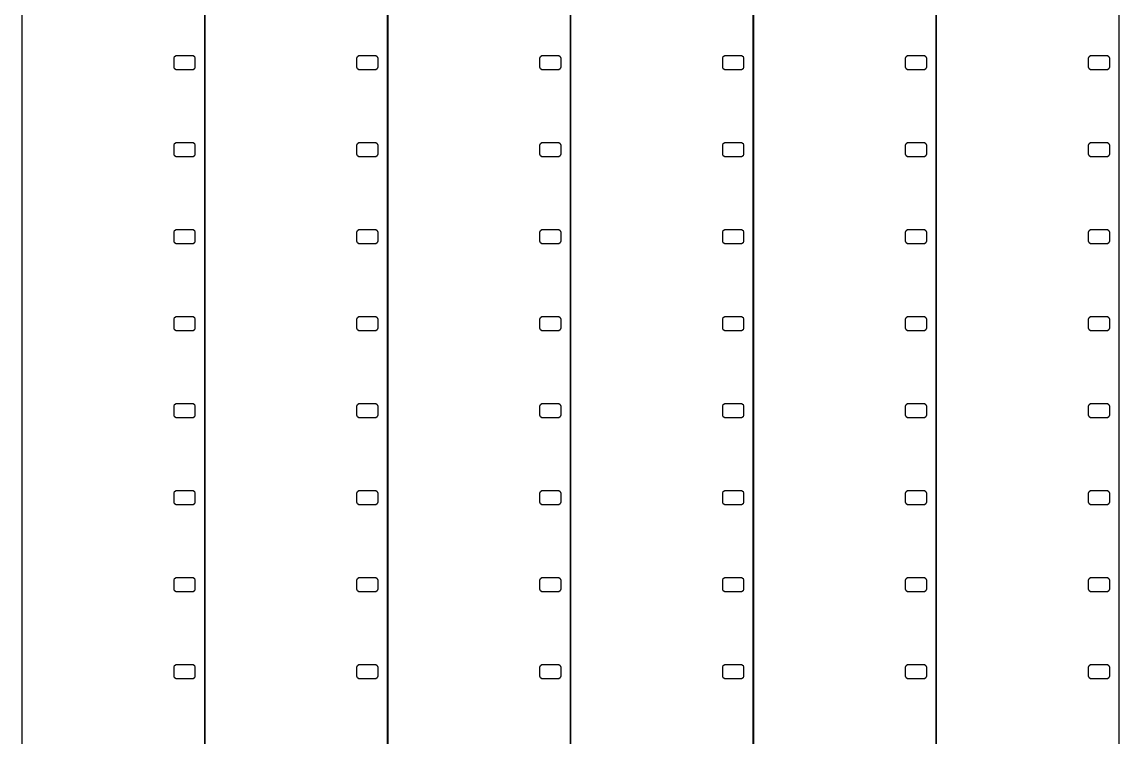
# Model space of a CAD drawing. Header units: metres. Extents: x -8 to 184, y -125 to 125.
# Drawn here: x -8 to 88, y -62.6 to 0 of the extents above; entities that cross this region are included whole.
import ezdxf

# ---------------------------------------------------------------- set-up
doc = ezdxf.new("R2010")
doc.units = ezdxf.units.M

msp = doc.modelspace()

# ---------------------------------------------------------------- linework, layer by layer
for p, q in [((-8, 125.482), (-8, -125.482)), ((8, -125.482), (8, 125.482)), ((8.00999, 125.482), (8.00999, -125.482)), ((24.01, -125.482), (24.01, 125.482)), ((24.02, 125.482), (24.02, -125.482)), ((40.02, -125.482), (40.02, 125.482)), ((40.03, 125.482), (40.03, -125.482)), ((56.03, -125.482), (56.03, 125.482)), ((56.04, 125.482), (56.04, -125.482)), ((72.04, -125.482), (72.04, 125.482)), ((72.05, 125.482), (72.05, -125.482)), ((88.05, -125.482), (88.05, 125.482)), ((5.321, -3.17749), (5.36874, -3.03055)), ((5.321, -3.94749), (5.321, -3.17749)), ((5.36874, -3.03055), (5.49374, -2.93973)), ((5.49374, -2.93973), (5.571, -2.93973)), ((5.571, -2.93973), (5.571, -2.92749)), ((5.571, -2.92749), (6.89999, -2.92749)), ((6.89999, -2.92749), (6.89999, -2.93973)), ((6.89999, -2.93973), (6.97725, -2.93973)), ((6.97725, -2.93973), (7.10225, -3.03055)), ((7.10225, -3.03055), (7.14999, -3.17749)), ((7.14999, -3.17749), (7.14999, -3.94749)), ((21.331, -3.17749), (21.3787, -3.03055)), ((21.331, -3.94749), (21.331, -3.17749)), ((21.3787, -3.03055), (21.5037, -2.93973)), ((21.5037, -2.93973), (21.581, -2.93973)), ((21.581, -2.93973), (21.581, -2.92749)), ((21.581, -2.92749), (22.91, -2.92749)), ((22.91, -2.92749), (22.91, -2.93973)), ((22.91, -2.93973), (22.9872, -2.93973)), ((22.9872, -2.93973), (23.1122, -3.03055)), ((23.1122, -3.03055), (23.16, -3.17749)), ((23.16, -3.17749), (23.16, -3.94749)), ((37.341, -3.17749), (37.3887, -3.03055)), ((37.341, -3.94749), (37.341, -3.17749)), ((37.3887, -3.03055), (37.5137, -2.93973)), ((37.5137, -2.93973), (37.591, -2.93973)), ((37.591, -2.93973), (37.591, -2.92749)), ((37.591, -2.92749), (38.92, -2.92749)), ((38.92, -2.92749), (38.92, -2.93973)), ((38.92, -2.93973), (38.9973, -2.93973)), ((38.9973, -2.93973), (39.1223, -3.03055)), ((39.1223, -3.03055), (39.17, -3.17749)), ((39.17, -3.17749), (39.17, -3.94749)), ((53.351, -3.17749), (53.3987, -3.03055)), ((53.351, -3.94749), (53.351, -3.17749)), ((53.3987, -3.03055), (53.5237, -2.93973)), ((53.5237, -2.93973), (53.601, -2.93973)), ((53.601, -2.93973), (53.601, -2.92749)), ((53.601, -2.92749), (54.93, -2.92749)), ((54.93, -2.92749), (54.93, -2.93973)), ((54.93, -2.93973), (55.0072, -2.93973)), ((55.0072, -2.93973), (55.1322, -3.03055)), ((55.1322, -3.03055), (55.18, -3.17749)), ((55.18, -3.17749), (55.18, -3.94749)), ((69.361, -3.17749), (69.4087, -3.03055)), ((69.361, -3.94749), (69.361, -3.17749)), ((69.4087, -3.03055), (69.5337, -2.93973)), ((69.5337, -2.93973), (69.611, -2.93973)), ((69.611, -2.93973), (69.611, -2.92749)), ((69.611, -2.92749), (70.94, -2.92749)), ((70.94, -2.92749), (70.94, -2.93973)), ((70.94, -2.93973), (71.0172, -2.93973)), ((71.0172, -2.93973), (71.1422, -3.03055)), ((71.1422, -3.03055), (71.19, -3.17749)), ((71.19, -3.17749), (71.19, -3.94749)), ((85.371, -3.17749), (85.4187, -3.03055)), ((85.371, -3.94749), (85.371, -3.17749)), ((85.4187, -3.03055), (85.5437, -2.93973)), ((85.5437, -2.93973), (85.621, -2.93973)), ((85.621, -2.93973), (85.621, -2.92749)), ((85.621, -2.92749), (86.95, -2.92749)), ((86.95, -2.92749), (86.95, -2.93973)), ((86.95, -2.93973), (87.0273, -2.93973)), ((87.0273, -2.93973), (87.1523, -3.03055)), ((87.1523, -3.03055), (87.2, -3.17749)), ((87.2, -3.17749), (87.2, -3.94749)), ((5.36874, -4.09444), (5.321, -3.94749)), ((5.49374, -4.18526), (5.36874, -4.09444)), ((5.571, -4.18526), (5.49374, -4.18526)), ((5.571, -4.19749), (5.571, -4.18526)), ((6.89999, -4.19749), (5.571, -4.19749)), ((6.97725, -4.18526), (6.89999, -4.18526)), ((6.89999, -4.18526), (6.89999, -4.19749)), ((7.10225, -4.09444), (6.97725, -4.18526)), ((7.14999, -3.94749), (7.10225, -4.09444)), ((21.3787, -4.09444), (21.331, -3.94749)), ((21.5037, -4.18526), (21.3787, -4.09444)), ((21.581, -4.18526), (21.5037, -4.18526)), ((21.581, -4.19749), (21.581, -4.18526)), ((22.91, -4.19749), (21.581, -4.19749)), ((22.9872, -4.18526), (22.91, -4.18526)), ((22.91, -4.18526), (22.91, -4.19749)), ((23.1122, -4.09444), (22.9872, -4.18526)), ((23.16, -3.94749), (23.1122, -4.09444)), ((37.3887, -4.09444), (37.341, -3.94749)), ((37.5137, -4.18526), (37.3887, -4.09444)), ((37.591, -4.18526), (37.5137, -4.18526)), ((37.591, -4.19749), (37.591, -4.18526)), ((38.92, -4.19749), (37.591, -4.19749)), ((38.9973, -4.18526), (38.92, -4.18526)), ((38.92, -4.18526), (38.92, -4.19749)), ((39.1223, -4.09444), (38.9973, -4.18526)), ((39.17, -3.94749), (39.1223, -4.09444)), ((53.3987, -4.09444), (53.351, -3.94749)), ((53.5237, -4.18526), (53.3987, -4.09444)), ((53.601, -4.18526), (53.5237, -4.18526)), ((53.601, -4.19749), (53.601, -4.18526)), ((54.93, -4.19749), (53.601, -4.19749)), ((55.0072, -4.18526), (54.93, -4.18526)), ((54.93, -4.18526), (54.93, -4.19749)), ((55.1322, -4.09444), (55.0072, -4.18526)), ((55.18, -3.94749), (55.1322, -4.09444)), ((69.4087, -4.09444), (69.361, -3.94749)), ((69.5337, -4.18526), (69.4087, -4.09444)), ((69.611, -4.18526), (69.5337, -4.18526)), ((69.611, -4.19749), (69.611, -4.18526)), ((70.94, -4.19749), (69.611, -4.19749)), ((71.0172, -4.18526), (70.94, -4.18526)), ((70.94, -4.18526), (70.94, -4.19749)), ((71.1422, -4.09444), (71.0172, -4.18526)), ((71.19, -3.94749), (71.1422, -4.09444)), ((85.4187, -4.09444), (85.371, -3.94749)), ((85.5437, -4.18526), (85.4187, -4.09444)), ((85.621, -4.18526), (85.5437, -4.18526)), ((85.621, -4.19749), (85.621, -4.18526)), ((86.95, -4.19749), (85.621, -4.19749)), ((87.0273, -4.18526), (86.95, -4.18526)), ((86.95, -4.18526), (86.95, -4.19749)), ((87.1523, -4.09444), (87.0273, -4.18526)), ((87.2, -3.94749), (87.1523, -4.09444)), ((5.36874, -10.6505), (5.49374, -10.5597)), ((5.49374, -10.5597), (5.571, -10.5597)), ((5.571, -10.5597), (5.571, -10.5475)), ((5.571, -10.5475), (6.89999, -10.5475)), ((6.89999, -10.5475), (6.89999, -10.5597)), ((6.89999, -10.5597), (6.97725, -10.5597)), ((6.97725, -10.5597), (7.10225, -10.6505)), ((21.3787, -10.6505), (21.5037, -10.5597)), ((21.5037, -10.5597), (21.581, -10.5597)), ((21.581, -10.5597), (21.581, -10.5475)), ((21.581, -10.5475), (22.91, -10.5475)), ((22.91, -10.5475), (22.91, -10.5597)), ((22.91, -10.5597), (22.9872, -10.5597)), ((22.9872, -10.5597), (23.1122, -10.6505)), ((37.3887, -10.6505), (37.5137, -10.5597)), ((37.5137, -10.5597), (37.591, -10.5597)), ((37.591, -10.5597), (37.591, -10.5475)), ((37.591, -10.5475), (38.92, -10.5475)), ((38.92, -10.5475), (38.92, -10.5597)), ((38.92, -10.5597), (38.9973, -10.5597)), ((38.9973, -10.5597), (39.1223, -10.6505)), ((53.3987, -10.6505), (53.5237, -10.5597)), ((53.5237, -10.5597), (53.601, -10.5597)), ((53.601, -10.5597), (53.601, -10.5475)), ((53.601, -10.5475), (54.93, -10.5475)), ((54.93, -10.5475), (54.93, -10.5597)), ((54.93, -10.5597), (55.0072, -10.5597)), ((55.0072, -10.5597), (55.1322, -10.6505)), ((69.4087, -10.6505), (69.5337, -10.5597)), ((69.5337, -10.5597), (69.611, -10.5597)), ((69.611, -10.5597), (69.611, -10.5475)), ((69.611, -10.5475), (70.94, -10.5475)), ((70.94, -10.5475), (70.94, -10.5597)), ((70.94, -10.5597), (71.0172, -10.5597)), ((71.0172, -10.5597), (71.1422, -10.6505)), ((85.4187, -10.6505), (85.5437, -10.5597)), ((85.5437, -10.5597), (85.621, -10.5597)), ((85.621, -10.5597), (85.621, -10.5475)), ((85.621, -10.5475), (86.95, -10.5475)), ((86.95, -10.5475), (86.95, -10.5597)), ((86.95, -10.5597), (87.0273, -10.5597)), ((87.0273, -10.5597), (87.1523, -10.6505)), ((5.321, -10.7975), (5.36874, -10.6505)), ((5.321, -11.5675), (5.321, -10.7975)), ((7.10225, -10.6505), (7.14999, -10.7975)), ((7.14999, -10.7975), (7.14999, -11.5675)), ((21.331, -10.7975), (21.3787, -10.6505)), ((21.331, -11.5675), (21.331, -10.7975)), ((23.1122, -10.6505), (23.16, -10.7975)), ((23.16, -10.7975), (23.16, -11.5675)), ((37.341, -10.7975), (37.3887, -10.6505)), ((37.341, -11.5675), (37.341, -10.7975)), ((39.1223, -10.6505), (39.17, -10.7975)), ((39.17, -10.7975), (39.17, -11.5675)), ((53.351, -10.7975), (53.3987, -10.6505)), ((53.351, -11.5675), (53.351, -10.7975)), ((55.1322, -10.6505), (55.18, -10.7975)), ((55.18, -10.7975), (55.18, -11.5675)), ((69.361, -10.7975), (69.4087, -10.6505)), ((69.361, -11.5675), (69.361, -10.7975)), ((71.1422, -10.6505), (71.19, -10.7975)), ((71.19, -10.7975), (71.19, -11.5675)), ((85.371, -10.7975), (85.4187, -10.6505)), ((85.371, -11.5675), (85.371, -10.7975)), ((87.1523, -10.6505), (87.2, -10.7975)), ((87.2, -10.7975), (87.2, -11.5675)), ((5.36874, -11.7144), (5.321, -11.5675)), ((5.49374, -11.8053), (5.36874, -11.7144)), ((5.571, -11.8053), (5.49374, -11.8053)), ((5.571, -11.8175), (5.571, -11.8053)), ((6.89999, -11.8175), (5.571, -11.8175)), ((6.97725, -11.8053), (6.89999, -11.8053)), ((6.89999, -11.8053), (6.89999, -11.8175)), ((7.10225, -11.7144), (6.97725, -11.8053)), ((7.14999, -11.5675), (7.10225, -11.7144)), ((21.3787, -11.7144), (21.331, -11.5675)), ((21.5037, -11.8053), (21.3787, -11.7144)), ((21.581, -11.8053), (21.5037, -11.8053)), ((21.581, -11.8175), (21.581, -11.8053)), ((22.91, -11.8175), (21.581, -11.8175)), ((22.9872, -11.8053), (22.91, -11.8053)), ((22.91, -11.8053), (22.91, -11.8175)), ((23.1122, -11.7144), (22.9872, -11.8053)), ((23.16, -11.5675), (23.1122, -11.7144)), ((37.3887, -11.7144), (37.341, -11.5675)), ((37.5137, -11.8053), (37.3887, -11.7144)), ((37.591, -11.8053), (37.5137, -11.8053)), ((37.591, -11.8175), (37.591, -11.8053)), ((38.92, -11.8175), (37.591, -11.8175)), ((38.9973, -11.8053), (38.92, -11.8053)), ((38.92, -11.8053), (38.92, -11.8175)), ((39.1223, -11.7144), (38.9973, -11.8053)), ((39.17, -11.5675), (39.1223, -11.7144)), ((53.3987, -11.7144), (53.351, -11.5675)), ((53.5237, -11.8053), (53.3987, -11.7144)), ((53.601, -11.8053), (53.5237, -11.8053)), ((53.601, -11.8175), (53.601, -11.8053)), ((54.93, -11.8175), (53.601, -11.8175)), ((55.0072, -11.8053), (54.93, -11.8053)), ((54.93, -11.8053), (54.93, -11.8175)), ((55.1322, -11.7144), (55.0072, -11.8053)), ((55.18, -11.5675), (55.1322, -11.7144)), ((69.4087, -11.7144), (69.361, -11.5675)), ((69.5337, -11.8053), (69.4087, -11.7144)), ((69.611, -11.8053), (69.5337, -11.8053)), ((69.611, -11.8175), (69.611, -11.8053)), ((70.94, -11.8175), (69.611, -11.8175)), ((71.0172, -11.8053), (70.94, -11.8053)), ((70.94, -11.8053), (70.94, -11.8175)), ((71.1422, -11.7144), (71.0172, -11.8053)), ((71.19, -11.5675), (71.1422, -11.7144)), ((85.4187, -11.7144), (85.371, -11.5675)), ((85.5437, -11.8053), (85.4187, -11.7144)), ((85.621, -11.8053), (85.5437, -11.8053)), ((85.621, -11.8175), (85.621, -11.8053)), ((86.95, -11.8175), (85.621, -11.8175)), ((87.0273, -11.8053), (86.95, -11.8053)), ((86.95, -11.8053), (86.95, -11.8175)), ((87.1523, -11.7144), (87.0273, -11.8053)), ((87.2, -11.5675), (87.1523, -11.7144)), ((5.36874, -18.2706), (5.49374, -18.1797)), ((5.49374, -18.1797), (5.571, -18.1797)), ((5.571, -18.1797), (5.571, -18.1675)), ((5.571, -18.1675), (6.89999, -18.1675)), ((6.89999, -18.1675), (6.89999, -18.1797)), ((6.89999, -18.1797), (6.97725, -18.1797)), ((6.97725, -18.1797), (7.10225, -18.2706)), ((21.3787, -18.2706), (21.5037, -18.1797)), ((21.5037, -18.1797), (21.581, -18.1797)), ((21.581, -18.1797), (21.581, -18.1675)), ((21.581, -18.1675), (22.91, -18.1675)), ((22.91, -18.1675), (22.91, -18.1797)), ((22.91, -18.1797), (22.9872, -18.1797)), ((22.9872, -18.1797), (23.1122, -18.2706)), ((37.3887, -18.2706), (37.5137, -18.1797)), ((37.5137, -18.1797), (37.591, -18.1797)), ((37.591, -18.1797), (37.591, -18.1675)), ((37.591, -18.1675), (38.92, -18.1675)), ((38.92, -18.1675), (38.92, -18.1797)), ((38.92, -18.1797), (38.9973, -18.1797)), ((38.9973, -18.1797), (39.1223, -18.2706)), ((53.3987, -18.2706), (53.5237, -18.1797)), ((53.5237, -18.1797), (53.601, -18.1797)), ((53.601, -18.1797), (53.601, -18.1675)), ((53.601, -18.1675), (54.93, -18.1675)), ((54.93, -18.1675), (54.93, -18.1797)), ((54.93, -18.1797), (55.0072, -18.1797)), ((55.0072, -18.1797), (55.1322, -18.2706)), ((69.4087, -18.2706), (69.5337, -18.1797)), ((69.5337, -18.1797), (69.611, -18.1797)), ((69.611, -18.1797), (69.611, -18.1675)), ((69.611, -18.1675), (70.94, -18.1675)), ((70.94, -18.1675), (70.94, -18.1797)), ((70.94, -18.1797), (71.0172, -18.1797)), ((71.0172, -18.1797), (71.1422, -18.2706)), ((85.4187, -18.2706), (85.5437, -18.1797)), ((85.5437, -18.1797), (85.621, -18.1797)), ((85.621, -18.1797), (85.621, -18.1675)), ((85.621, -18.1675), (86.95, -18.1675)), ((86.95, -18.1675), (86.95, -18.1797)), ((86.95, -18.1797), (87.0273, -18.1797)), ((87.0273, -18.1797), (87.1523, -18.2706)), ((5.321, -18.4175), (5.36874, -18.2706)), ((5.321, -19.1875), (5.321, -18.4175)), ((5.36874, -19.3344), (5.321, -19.1875)), ((7.10225, -18.2706), (7.14999, -18.4175)), ((7.14999, -19.1875), (7.10225, -19.3344)), ((7.14999, -18.4175), (7.14999, -19.1875)), ((21.331, -18.4175), (21.3787, -18.2706)), ((21.331, -19.1875), (21.331, -18.4175)), ((21.3787, -19.3344), (21.331, -19.1875)), ((23.1122, -18.2706), (23.16, -18.4175)), ((23.16, -19.1875), (23.1122, -19.3344)), ((23.16, -18.4175), (23.16, -19.1875)), ((37.341, -18.4175), (37.3887, -18.2706)), ((37.341, -19.1875), (37.341, -18.4175)), ((37.3887, -19.3344), (37.341, -19.1875)), ((39.1223, -18.2706), (39.17, -18.4175)), ((39.17, -19.1875), (39.1223, -19.3344)), ((39.17, -18.4175), (39.17, -19.1875)), ((53.351, -18.4175), (53.3987, -18.2706)), ((53.351, -19.1875), (53.351, -18.4175)), ((53.3987, -19.3344), (53.351, -19.1875)), ((55.1322, -18.2706), (55.18, -18.4175)), ((55.18, -19.1875), (55.1322, -19.3344)), ((55.18, -18.4175), (55.18, -19.1875)), ((69.361, -18.4175), (69.4087, -18.2706)), ((69.361, -19.1875), (69.361, -18.4175)), ((69.4087, -19.3344), (69.361, -19.1875)), ((71.1422, -18.2706), (71.19, -18.4175)), ((71.19, -19.1875), (71.1422, -19.3344)), ((71.19, -18.4175), (71.19, -19.1875)), ((85.371, -18.4175), (85.4187, -18.2706)), ((85.371, -19.1875), (85.371, -18.4175)), ((85.4187, -19.3344), (85.371, -19.1875)), ((87.1523, -18.2706), (87.2, -18.4175)), ((87.2, -19.1875), (87.1523, -19.3344)), ((87.2, -18.4175), (87.2, -19.1875)), ((5.49374, -19.4253), (5.36874, -19.3344)), ((5.571, -19.4253), (5.49374, -19.4253)), ((5.571, -19.4375), (5.571, -19.4253)), ((6.89999, -19.4375), (5.571, -19.4375)), ((6.97725, -19.4253), (6.89999, -19.4253)), ((6.89999, -19.4253), (6.89999, -19.4375)), ((7.10225, -19.3344), (6.97725, -19.4253)), ((21.5037, -19.4253), (21.3787, -19.3344)), ((21.581, -19.4253), (21.5037, -19.4253)), ((21.581, -19.4375), (21.581, -19.4253)), ((22.91, -19.4375), (21.581, -19.4375)), ((22.9872, -19.4253), (22.91, -19.4253)), ((22.91, -19.4253), (22.91, -19.4375)), ((23.1122, -19.3344), (22.9872, -19.4253)), ((37.5137, -19.4253), (37.3887, -19.3344)), ((37.591, -19.4253), (37.5137, -19.4253)), ((37.591, -19.4375), (37.591, -19.4253)), ((38.92, -19.4375), (37.591, -19.4375)), ((38.9973, -19.4253), (38.92, -19.4253)), ((38.92, -19.4253), (38.92, -19.4375)), ((39.1223, -19.3344), (38.9973, -19.4253)), ((53.5237, -19.4253), (53.3987, -19.3344)), ((53.601, -19.4253), (53.5237, -19.4253)), ((53.601, -19.4375), (53.601, -19.4253)), ((54.93, -19.4375), (53.601, -19.4375)), ((55.0072, -19.4253), (54.93, -19.4253)), ((54.93, -19.4253), (54.93, -19.4375)), ((55.1322, -19.3344), (55.0072, -19.4253)), ((69.5337, -19.4253), (69.4087, -19.3344)), ((69.611, -19.4253), (69.5337, -19.4253)), ((69.611, -19.4375), (69.611, -19.4253)), ((70.94, -19.4375), (69.611, -19.4375)), ((71.0172, -19.4253), (70.94, -19.4253)), ((70.94, -19.4253), (70.94, -19.4375)), ((71.1422, -19.3344), (71.0172, -19.4253)), ((85.5437, -19.4253), (85.4187, -19.3344)), ((85.621, -19.4253), (85.5437, -19.4253)), ((85.621, -19.4375), (85.621, -19.4253)), ((86.95, -19.4375), (85.621, -19.4375)), ((87.0273, -19.4253), (86.95, -19.4253)), ((86.95, -19.4253), (86.95, -19.4375)), ((87.1523, -19.3344), (87.0273, -19.4253)), ((5.321, -26.0375), (5.36874, -25.8905)), ((5.36874, -25.8905), (5.49374, -25.7997)), ((5.49374, -25.7997), (5.571, -25.7997)), ((5.571, -25.7997), (5.571, -25.7875)), ((5.571, -25.7875), (6.89999, -25.7875)), ((6.89999, -25.7875), (6.89999, -25.7997)), ((6.89999, -25.7997), (6.97725, -25.7997)), ((6.97725, -25.7997), (7.10225, -25.8905)), ((7.10225, -25.8905), (7.14999, -26.0375)), ((21.331, -26.0375), (21.3787, -25.8905)), ((21.3787, -25.8905), (21.5037, -25.7997)), ((21.5037, -25.7997), (21.581, -25.7997)), ((21.581, -25.7997), (21.581, -25.7875)), ((21.581, -25.7875), (22.91, -25.7875)), ((22.91, -25.7875), (22.91, -25.7997)), ((22.91, -25.7997), (22.9872, -25.7997)), ((22.9872, -25.7997), (23.1122, -25.8905)), ((23.1122, -25.8905), (23.16, -26.0375)), ((37.341, -26.0375), (37.3887, -25.8905)), ((37.3887, -25.8905), (37.5137, -25.7997)), ((37.5137, -25.7997), (37.591, -25.7997)), ((37.591, -25.7997), (37.591, -25.7875)), ((37.591, -25.7875), (38.92, -25.7875)), ((38.92, -25.7875), (38.92, -25.7997)), ((38.92, -25.7997), (38.9973, -25.7997)), ((38.9973, -25.7997), (39.1223, -25.8905)), ((39.1223, -25.8905), (39.17, -26.0375)), ((53.351, -26.0375), (53.3987, -25.8905)), ((53.3987, -25.8905), (53.5237, -25.7997)), ((53.5237, -25.7997), (53.601, -25.7997)), ((53.601, -25.7997), (53.601, -25.7875)), ((53.601, -25.7875), (54.93, -25.7875)), ((54.93, -25.7875), (54.93, -25.7997)), ((54.93, -25.7997), (55.0072, -25.7997)), ((55.0072, -25.7997), (55.1322, -25.8905)), ((55.1322, -25.8905), (55.18, -26.0375)), ((69.361, -26.0375), (69.4087, -25.8905)), ((69.4087, -25.8905), (69.5337, -25.7997)), ((69.5337, -25.7997), (69.611, -25.7997)), ((69.611, -25.7997), (69.611, -25.7875)), ((69.611, -25.7875), (70.94, -25.7875)), ((70.94, -25.7875), (70.94, -25.7997)), ((70.94, -25.7997), (71.0172, -25.7997)), ((71.0172, -25.7997), (71.1422, -25.8905)), ((71.1422, -25.8905), (71.19, -26.0375)), ((85.371, -26.0375), (85.4187, -25.8905)), ((85.4187, -25.8905), (85.5437, -25.7997)), ((85.5437, -25.7997), (85.621, -25.7997)), ((85.621, -25.7997), (85.621, -25.7875)), ((85.621, -25.7875), (86.95, -25.7875)), ((86.95, -25.7875), (86.95, -25.7997)), ((86.95, -25.7997), (87.0273, -25.7997)), ((87.0273, -25.7997), (87.1523, -25.8905)), ((87.1523, -25.8905), (87.2, -26.0375)), ((5.321, -26.8075), (5.321, -26.0375)), ((5.36874, -26.9544), (5.321, -26.8075)), ((7.14999, -26.8075), (7.10225, -26.9544)), ((7.14999, -26.0375), (7.14999, -26.8075)), ((21.331, -26.8075), (21.331, -26.0375)), ((21.3787, -26.9544), (21.331, -26.8075)), ((23.16, -26.8075), (23.1122, -26.9544)), ((23.16, -26.0375), (23.16, -26.8075)), ((37.341, -26.8075), (37.341, -26.0375)), ((37.3887, -26.9544), (37.341, -26.8075)), ((39.17, -26.8075), (39.1223, -26.9544)), ((39.17, -26.0375), (39.17, -26.8075)), ((53.351, -26.8075), (53.351, -26.0375)), ((53.3987, -26.9544), (53.351, -26.8075)), ((55.18, -26.8075), (55.1322, -26.9544)), ((55.18, -26.0375), (55.18, -26.8075)), ((69.361, -26.8075), (69.361, -26.0375)), ((69.4087, -26.9544), (69.361, -26.8075)), ((71.19, -26.8075), (71.1422, -26.9544)), ((71.19, -26.0375), (71.19, -26.8075)), ((85.371, -26.8075), (85.371, -26.0375)), ((85.4187, -26.9544), (85.371, -26.8075)), ((87.2, -26.8075), (87.1523, -26.9544)), ((87.2, -26.0375), (87.2, -26.8075)), ((5.49374, -27.0453), (5.36874, -26.9544)), ((5.571, -27.0453), (5.49374, -27.0453)), ((5.571, -27.0575), (5.571, -27.0453)), ((6.89999, -27.0575), (5.571, -27.0575)), ((6.97725, -27.0453), (6.89999, -27.0453)), ((6.89999, -27.0453), (6.89999, -27.0575)), ((7.10225, -26.9544), (6.97725, -27.0453)), ((21.5037, -27.0453), (21.3787, -26.9544)), ((21.581, -27.0453), (21.5037, -27.0453)), ((21.581, -27.0575), (21.581, -27.0453)), ((22.91, -27.0575), (21.581, -27.0575)), ((22.9872, -27.0453), (22.91, -27.0453)), ((22.91, -27.0453), (22.91, -27.0575)), ((23.1122, -26.9544), (22.9872, -27.0453)), ((37.5137, -27.0453), (37.3887, -26.9544)), ((37.591, -27.0453), (37.5137, -27.0453)), ((37.591, -27.0575), (37.591, -27.0453)), ((38.92, -27.0575), (37.591, -27.0575)), ((38.9973, -27.0453), (38.92, -27.0453)), ((38.92, -27.0453), (38.92, -27.0575)), ((39.1223, -26.9544), (38.9973, -27.0453)), ((53.5237, -27.0453), (53.3987, -26.9544)), ((53.601, -27.0453), (53.5237, -27.0453)), ((53.601, -27.0575), (53.601, -27.0453)), ((54.93, -27.0575), (53.601, -27.0575)), ((55.0072, -27.0453), (54.93, -27.0453)), ((54.93, -27.0453), (54.93, -27.0575)), ((55.1322, -26.9544), (55.0072, -27.0453)), ((69.5337, -27.0453), (69.4087, -26.9544)), ((69.611, -27.0453), (69.5337, -27.0453)), ((69.611, -27.0575), (69.611, -27.0453)), ((70.94, -27.0575), (69.611, -27.0575)), ((71.0172, -27.0453), (70.94, -27.0453)), ((70.94, -27.0453), (70.94, -27.0575)), ((71.1422, -26.9544), (71.0172, -27.0453)), ((85.5437, -27.0453), (85.4187, -26.9544)), ((85.621, -27.0453), (85.5437, -27.0453)), ((85.621, -27.0575), (85.621, -27.0453)), ((86.95, -27.0575), (85.621, -27.0575)), ((87.0273, -27.0453), (86.95, -27.0453)), ((86.95, -27.0453), (86.95, -27.0575)), ((87.1523, -26.9544), (87.0273, -27.0453)), ((5.321, -33.6575), (5.36874, -33.5105)), ((5.36874, -33.5105), (5.49374, -33.4197)), ((5.49374, -33.4197), (5.571, -33.4197)), ((5.571, -33.4197), (5.571, -33.4075)), ((5.571, -33.4075), (6.89999, -33.4075)), ((6.89999, -33.4075), (6.89999, -33.4197)), ((6.89999, -33.4197), (6.97725, -33.4197)), ((6.97725, -33.4197), (7.10225, -33.5105)), ((7.10225, -33.5105), (7.14999, -33.6575)), ((21.331, -33.6575), (21.3787, -33.5105)), ((21.3787, -33.5105), (21.5037, -33.4197)), ((21.5037, -33.4197), (21.581, -33.4197)), ((21.581, -33.4197), (21.581, -33.4075)), ((21.581, -33.4075), (22.91, -33.4075)), ((22.91, -33.4075), (22.91, -33.4197)), ((22.91, -33.4197), (22.9872, -33.4197)), ((22.9872, -33.4197), (23.1122, -33.5105)), ((23.1122, -33.5105), (23.16, -33.6575)), ((37.341, -33.6575), (37.3887, -33.5105)), ((37.3887, -33.5105), (37.5137, -33.4197)), ((37.5137, -33.4197), (37.591, -33.4197)), ((37.591, -33.4197), (37.591, -33.4075)), ((37.591, -33.4075), (38.92, -33.4075)), ((38.92, -33.4075), (38.92, -33.4197)), ((38.92, -33.4197), (38.9973, -33.4197)), ((38.9973, -33.4197), (39.1223, -33.5105)), ((39.1223, -33.5105), (39.17, -33.6575)), ((53.351, -33.6575), (53.3987, -33.5105)), ((53.3987, -33.5105), (53.5237, -33.4197)), ((53.5237, -33.4197), (53.601, -33.4197)), ((53.601, -33.4197), (53.601, -33.4075)), ((53.601, -33.4075), (54.93, -33.4075)), ((54.93, -33.4075), (54.93, -33.4197)), ((54.93, -33.4197), (55.0072, -33.4197)), ((55.0072, -33.4197), (55.1322, -33.5105)), ((55.1322, -33.5105), (55.18, -33.6575)), ((69.361, -33.6575), (69.4087, -33.5105)), ((69.4087, -33.5105), (69.5337, -33.4197)), ((69.5337, -33.4197), (69.611, -33.4197)), ((69.611, -33.4197), (69.611, -33.4075)), ((69.611, -33.4075), (70.94, -33.4075)), ((70.94, -33.4075), (70.94, -33.4197)), ((70.94, -33.4197), (71.0172, -33.4197)), ((71.0172, -33.4197), (71.1422, -33.5105)), ((71.1422, -33.5105), (71.19, -33.6575)), ((85.371, -33.6575), (85.4187, -33.5105)), ((85.4187, -33.5105), (85.5437, -33.4197)), ((85.5437, -33.4197), (85.621, -33.4197)), ((85.621, -33.4197), (85.621, -33.4075)), ((85.621, -33.4075), (86.95, -33.4075)), ((86.95, -33.4075), (86.95, -33.4197)), ((86.95, -33.4197), (87.0273, -33.4197)), ((87.0273, -33.4197), (87.1523, -33.5105)), ((87.1523, -33.5105), (87.2, -33.6575)), ((5.321, -34.4275), (5.321, -33.6575)), ((5.36874, -34.5744), (5.321, -34.4275)), ((5.49374, -34.6653), (5.36874, -34.5744)), ((7.10225, -34.5744), (6.97725, -34.6653)), ((7.14999, -34.4275), (7.10225, -34.5744)), ((7.14999, -33.6575), (7.14999, -34.4275)), ((21.331, -34.4275), (21.331, -33.6575)), ((21.3787, -34.5744), (21.331, -34.4275)), ((21.5037, -34.6653), (21.3787, -34.5744)), ((23.1122, -34.5744), (22.9872, -34.6653)), ((23.16, -34.4275), (23.1122, -34.5744)), ((23.16, -33.6575), (23.16, -34.4275)), ((37.341, -34.4275), (37.341, -33.6575)), ((37.3887, -34.5744), (37.341, -34.4275)), ((37.5137, -34.6653), (37.3887, -34.5744)), ((39.1223, -34.5744), (38.9973, -34.6653)), ((39.17, -34.4275), (39.1223, -34.5744)), ((39.17, -33.6575), (39.17, -34.4275)), ((53.351, -34.4275), (53.351, -33.6575)), ((53.3987, -34.5744), (53.351, -34.4275)), ((53.5237, -34.6653), (53.3987, -34.5744)), ((55.1322, -34.5744), (55.0072, -34.6653)), ((55.18, -34.4275), (55.1322, -34.5744)), ((55.18, -33.6575), (55.18, -34.4275)), ((69.361, -34.4275), (69.361, -33.6575)), ((69.4087, -34.5744), (69.361, -34.4275)), ((69.5337, -34.6653), (69.4087, -34.5744)), ((71.1422, -34.5744), (71.0172, -34.6653)), ((71.19, -34.4275), (71.1422, -34.5744)), ((71.19, -33.6575), (71.19, -34.4275)), ((85.371, -34.4275), (85.371, -33.6575)), ((85.4187, -34.5744), (85.371, -34.4275)), ((85.5437, -34.6653), (85.4187, -34.5744)), ((87.1523, -34.5744), (87.0273, -34.6653)), ((87.2, -34.4275), (87.1523, -34.5744)), ((87.2, -33.6575), (87.2, -34.4275)), ((5.571, -34.6653), (5.49374, -34.6653)), ((5.571, -34.6775), (5.571, -34.6653)), ((6.89999, -34.6775), (5.571, -34.6775)), ((6.97725, -34.6653), (6.89999, -34.6653)), ((6.89999, -34.6653), (6.89999, -34.6775)), ((21.581, -34.6653), (21.5037, -34.6653)), ((21.581, -34.6775), (21.581, -34.6653)), ((22.91, -34.6775), (21.581, -34.6775)), ((22.9872, -34.6653), (22.91, -34.6653)), ((22.91, -34.6653), (22.91, -34.6775)), ((37.591, -34.6653), (37.5137, -34.6653)), ((37.591, -34.6775), (37.591, -34.6653)), ((38.92, -34.6775), (37.591, -34.6775)), ((38.9973, -34.6653), (38.92, -34.6653)), ((38.92, -34.6653), (38.92, -34.6775)), ((53.601, -34.6653), (53.5237, -34.6653)), ((53.601, -34.6775), (53.601, -34.6653)), ((54.93, -34.6775), (53.601, -34.6775)), ((55.0072, -34.6653), (54.93, -34.6653)), ((54.93, -34.6653), (54.93, -34.6775)), ((69.611, -34.6653), (69.5337, -34.6653)), ((69.611, -34.6775), (69.611, -34.6653)), ((70.94, -34.6775), (69.611, -34.6775)), ((71.0172, -34.6653), (70.94, -34.6653)), ((70.94, -34.6653), (70.94, -34.6775)), ((85.621, -34.6653), (85.5437, -34.6653)), ((85.621, -34.6775), (85.621, -34.6653)), ((86.95, -34.6775), (85.621, -34.6775)), ((87.0273, -34.6653), (86.95, -34.6653)), ((86.95, -34.6653), (86.95, -34.6775)), ((5.321, -41.2775), (5.36874, -41.1306)), ((5.321, -42.0475), (5.321, -41.2775)), ((5.36874, -41.1306), (5.49374, -41.0397)), ((5.49374, -41.0397), (5.571, -41.0397)), ((5.571, -41.0397), (5.571, -41.0275)), ((5.571, -41.0275), (6.89999, -41.0275)), ((6.89999, -41.0275), (6.89999, -41.0397)), ((6.89999, -41.0397), (6.97725, -41.0397)), ((6.97725, -41.0397), (7.10225, -41.1306)), ((7.10225, -41.1306), (7.14999, -41.2775)), ((7.14999, -41.2775), (7.14999, -42.0475)), ((21.331, -41.2775), (21.3787, -41.1306)), ((21.331, -42.0475), (21.331, -41.2775)), ((21.3787, -41.1306), (21.5037, -41.0397)), ((21.5037, -41.0397), (21.581, -41.0397)), ((21.581, -41.0397), (21.581, -41.0275)), ((21.581, -41.0275), (22.91, -41.0275)), ((22.91, -41.0275), (22.91, -41.0397)), ((22.91, -41.0397), (22.9872, -41.0397)), ((22.9872, -41.0397), (23.1122, -41.1306)), ((23.1122, -41.1306), (23.16, -41.2775)), ((23.16, -41.2775), (23.16, -42.0475)), ((37.341, -41.2775), (37.3887, -41.1306)), ((37.341, -42.0475), (37.341, -41.2775)), ((37.3887, -41.1306), (37.5137, -41.0397)), ((37.5137, -41.0397), (37.591, -41.0397)), ((37.591, -41.0397), (37.591, -41.0275)), ((37.591, -41.0275), (38.92, -41.0275)), ((38.92, -41.0275), (38.92, -41.0397)), ((38.92, -41.0397), (38.9973, -41.0397)), ((38.9973, -41.0397), (39.1223, -41.1306)), ((39.1223, -41.1306), (39.17, -41.2775)), ((39.17, -41.2775), (39.17, -42.0475)), ((53.351, -41.2775), (53.3987, -41.1306)), ((53.351, -42.0475), (53.351, -41.2775)), ((53.3987, -41.1306), (53.5237, -41.0397)), ((53.5237, -41.0397), (53.601, -41.0397)), ((53.601, -41.0397), (53.601, -41.0275)), ((53.601, -41.0275), (54.93, -41.0275)), ((54.93, -41.0275), (54.93, -41.0397)), ((54.93, -41.0397), (55.0072, -41.0397)), ((55.0072, -41.0397), (55.1322, -41.1306)), ((55.1322, -41.1306), (55.18, -41.2775)), ((55.18, -41.2775), (55.18, -42.0475)), ((69.361, -41.2775), (69.4087, -41.1306)), ((69.361, -42.0475), (69.361, -41.2775)), ((69.4087, -41.1306), (69.5337, -41.0397)), ((69.5337, -41.0397), (69.611, -41.0397)), ((69.611, -41.0397), (69.611, -41.0275)), ((69.611, -41.0275), (70.94, -41.0275)), ((70.94, -41.0275), (70.94, -41.0397)), ((70.94, -41.0397), (71.0172, -41.0397)), ((71.0172, -41.0397), (71.1422, -41.1306)), ((71.1422, -41.1306), (71.19, -41.2775)), ((71.19, -41.2775), (71.19, -42.0475)), ((85.371, -41.2775), (85.4187, -41.1306)), ((85.371, -42.0475), (85.371, -41.2775)), ((85.4187, -41.1306), (85.5437, -41.0397)), ((85.5437, -41.0397), (85.621, -41.0397)), ((85.621, -41.0397), (85.621, -41.0275)), ((85.621, -41.0275), (86.95, -41.0275)), ((86.95, -41.0275), (86.95, -41.0397)), ((86.95, -41.0397), (87.0273, -41.0397)), ((87.0273, -41.0397), (87.1523, -41.1306)), ((87.1523, -41.1306), (87.2, -41.2775)), ((87.2, -41.2775), (87.2, -42.0475)), ((5.36874, -42.1944), (5.321, -42.0475)), ((5.49374, -42.2853), (5.36874, -42.1944)), ((7.10225, -42.1944), (6.97725, -42.2853)), ((7.14999, -42.0475), (7.10225, -42.1944)), ((21.3787, -42.1944), (21.331, -42.0475)), ((21.5037, -42.2853), (21.3787, -42.1944)), ((23.1122, -42.1944), (22.9872, -42.2853)), ((23.16, -42.0475), (23.1122, -42.1944)), ((37.3887, -42.1944), (37.341, -42.0475)), ((37.5137, -42.2853), (37.3887, -42.1944)), ((39.1223, -42.1944), (38.9973, -42.2853)), ((39.17, -42.0475), (39.1223, -42.1944)), ((53.3987, -42.1944), (53.351, -42.0475)), ((53.5237, -42.2853), (53.3987, -42.1944)), ((55.1322, -42.1944), (55.0072, -42.2853)), ((55.18, -42.0475), (55.1322, -42.1944)), ((69.4087, -42.1944), (69.361, -42.0475)), ((69.5337, -42.2853), (69.4087, -42.1944)), ((71.1422, -42.1944), (71.0172, -42.2853)), ((71.19, -42.0475), (71.1422, -42.1944)), ((85.4187, -42.1944), (85.371, -42.0475)), ((85.5437, -42.2853), (85.4187, -42.1944)), ((87.1523, -42.1944), (87.0273, -42.2853)), ((87.2, -42.0475), (87.1523, -42.1944)), ((5.571, -42.2853), (5.49374, -42.2853)), ((5.571, -42.2975), (5.571, -42.2853)), ((6.89999, -42.2975), (5.571, -42.2975)), ((6.97725, -42.2853), (6.89999, -42.2853)), ((6.89999, -42.2853), (6.89999, -42.2975)), ((21.581, -42.2853), (21.5037, -42.2853)), ((21.581, -42.2975), (21.581, -42.2853)), ((22.91, -42.2975), (21.581, -42.2975)), ((22.9872, -42.2853), (22.91, -42.2853)), ((22.91, -42.2853), (22.91, -42.2975)), ((37.591, -42.2853), (37.5137, -42.2853)), ((37.591, -42.2975), (37.591, -42.2853)), ((38.92, -42.2975), (37.591, -42.2975)), ((38.9973, -42.2853), (38.92, -42.2853)), ((38.92, -42.2853), (38.92, -42.2975)), ((53.601, -42.2853), (53.5237, -42.2853)), ((53.601, -42.2975), (53.601, -42.2853)), ((54.93, -42.2975), (53.601, -42.2975)), ((55.0072, -42.2853), (54.93, -42.2853)), ((54.93, -42.2853), (54.93, -42.2975)), ((69.611, -42.2853), (69.5337, -42.2853)), ((69.611, -42.2975), (69.611, -42.2853)), ((70.94, -42.2975), (69.611, -42.2975)), ((71.0172, -42.2853), (70.94, -42.2853)), ((70.94, -42.2853), (70.94, -42.2975)), ((85.621, -42.2853), (85.5437, -42.2853)), ((85.621, -42.2975), (85.621, -42.2853)), ((86.95, -42.2975), (85.621, -42.2975)), ((87.0273, -42.2853), (86.95, -42.2853)), ((86.95, -42.2853), (86.95, -42.2975)), ((5.321, -48.8975), (5.36874, -48.7505)), ((5.321, -49.6675), (5.321, -48.8975)), ((5.36874, -48.7505), (5.49374, -48.6597)), ((5.49374, -48.6597), (5.571, -48.6597)), ((5.571, -48.6597), (5.571, -48.6475)), ((5.571, -48.6475), (6.89999, -48.6475)), ((6.89999, -48.6475), (6.89999, -48.6597)), ((6.89999, -48.6597), (6.97725, -48.6597)), ((6.97725, -48.6597), (7.10225, -48.7505)), ((7.10225, -48.7505), (7.14999, -48.8975)), ((7.14999, -48.8975), (7.14999, -49.6675)), ((21.331, -48.8975), (21.3787, -48.7505)), ((21.331, -49.6675), (21.331, -48.8975)), ((21.3787, -48.7505), (21.5037, -48.6597)), ((21.5037, -48.6597), (21.581, -48.6597)), ((21.581, -48.6597), (21.581, -48.6475)), ((21.581, -48.6475), (22.91, -48.6475)), ((22.91, -48.6475), (22.91, -48.6597)), ((22.91, -48.6597), (22.9872, -48.6597)), ((22.9872, -48.6597), (23.1122, -48.7505)), ((23.1122, -48.7505), (23.16, -48.8975)), ((23.16, -48.8975), (23.16, -49.6675)), ((37.341, -48.8975), (37.3887, -48.7505)), ((37.341, -49.6675), (37.341, -48.8975)), ((37.3887, -48.7505), (37.5137, -48.6597)), ((37.5137, -48.6597), (37.591, -48.6597)), ((37.591, -48.6597), (37.591, -48.6475)), ((37.591, -48.6475), (38.92, -48.6475)), ((38.92, -48.6475), (38.92, -48.6597)), ((38.92, -48.6597), (38.9973, -48.6597)), ((38.9973, -48.6597), (39.1223, -48.7505)), ((39.1223, -48.7505), (39.17, -48.8975)), ((39.17, -48.8975), (39.17, -49.6675)), ((53.351, -48.8975), (53.3987, -48.7505)), ((53.351, -49.6675), (53.351, -48.8975)), ((53.3987, -48.7505), (53.5237, -48.6597)), ((53.5237, -48.6597), (53.601, -48.6597)), ((53.601, -48.6597), (53.601, -48.6475)), ((53.601, -48.6475), (54.93, -48.6475)), ((54.93, -48.6475), (54.93, -48.6597)), ((54.93, -48.6597), (55.0072, -48.6597)), ((55.0072, -48.6597), (55.1322, -48.7505)), ((55.1322, -48.7505), (55.18, -48.8975)), ((55.18, -48.8975), (55.18, -49.6675)), ((69.361, -48.8975), (69.4087, -48.7505)), ((69.361, -49.6675), (69.361, -48.8975)), ((69.4087, -48.7505), (69.5337, -48.6597)), ((69.5337, -48.6597), (69.611, -48.6597)), ((69.611, -48.6597), (69.611, -48.6475)), ((69.611, -48.6475), (70.94, -48.6475)), ((70.94, -48.6475), (70.94, -48.6597)), ((70.94, -48.6597), (71.0172, -48.6597)), ((71.0172, -48.6597), (71.1422, -48.7505)), ((71.1422, -48.7505), (71.19, -48.8975)), ((71.19, -48.8975), (71.19, -49.6675)), ((85.371, -48.8975), (85.4187, -48.7505)), ((85.371, -49.6675), (85.371, -48.8975)), ((85.4187, -48.7505), (85.5437, -48.6597)), ((85.5437, -48.6597), (85.621, -48.6597)), ((85.621, -48.6597), (85.621, -48.6475)), ((85.621, -48.6475), (86.95, -48.6475)), ((86.95, -48.6475), (86.95, -48.6597)), ((86.95, -48.6597), (87.0273, -48.6597)), ((87.0273, -48.6597), (87.1523, -48.7505)), ((87.1523, -48.7505), (87.2, -48.8975)), ((87.2, -48.8975), (87.2, -49.6675)), ((5.36874, -49.8144), (5.321, -49.6675)), ((5.49374, -49.9053), (5.36874, -49.8144)), ((5.571, -49.9053), (5.49374, -49.9053)), ((5.571, -49.9175), (5.571, -49.9053)), ((6.89999, -49.9175), (5.571, -49.9175)), ((6.97725, -49.9053), (6.89999, -49.9053)), ((6.89999, -49.9053), (6.89999, -49.9175)), ((7.10225, -49.8144), (6.97725, -49.9053)), ((7.14999, -49.6675), (7.10225, -49.8144)), ((21.3787, -49.8144), (21.331, -49.6675)), ((21.5037, -49.9053), (21.3787, -49.8144)), ((21.581, -49.9053), (21.5037, -49.9053)), ((21.581, -49.9175), (21.581, -49.9053)), ((22.91, -49.9175), (21.581, -49.9175)), ((22.9872, -49.9053), (22.91, -49.9053)), ((22.91, -49.9053), (22.91, -49.9175)), ((23.1122, -49.8144), (22.9872, -49.9053)), ((23.16, -49.6675), (23.1122, -49.8144)), ((37.3887, -49.8144), (37.341, -49.6675)), ((37.5137, -49.9053), (37.3887, -49.8144)), ((37.591, -49.9053), (37.5137, -49.9053)), ((37.591, -49.9175), (37.591, -49.9053)), ((38.92, -49.9175), (37.591, -49.9175)), ((38.9973, -49.9053), (38.92, -49.9053)), ((38.92, -49.9053), (38.92, -49.9175)), ((39.1223, -49.8144), (38.9973, -49.9053)), ((39.17, -49.6675), (39.1223, -49.8144)), ((53.3987, -49.8144), (53.351, -49.6675)), ((53.5237, -49.9053), (53.3987, -49.8144)), ((53.601, -49.9053), (53.5237, -49.9053)), ((53.601, -49.9175), (53.601, -49.9053)), ((54.93, -49.9175), (53.601, -49.9175)), ((55.0072, -49.9053), (54.93, -49.9053)), ((54.93, -49.9053), (54.93, -49.9175)), ((55.1322, -49.8144), (55.0072, -49.9053)), ((55.18, -49.6675), (55.1322, -49.8144)), ((69.4087, -49.8144), (69.361, -49.6675)), ((69.5337, -49.9053), (69.4087, -49.8144)), ((69.611, -49.9053), (69.5337, -49.9053)), ((69.611, -49.9175), (69.611, -49.9053)), ((70.94, -49.9175), (69.611, -49.9175)), ((71.0172, -49.9053), (70.94, -49.9053)), ((70.94, -49.9053), (70.94, -49.9175)), ((71.1422, -49.8144), (71.0172, -49.9053)), ((71.19, -49.6675), (71.1422, -49.8144)), ((85.4187, -49.8144), (85.371, -49.6675)), ((85.5437, -49.9053), (85.4187, -49.8144)), ((85.621, -49.9053), (85.5437, -49.9053)), ((85.621, -49.9175), (85.621, -49.9053)), ((86.95, -49.9175), (85.621, -49.9175)), ((87.0273, -49.9053), (86.95, -49.9053)), ((86.95, -49.9053), (86.95, -49.9175)), ((87.1523, -49.8144), (87.0273, -49.9053)), ((87.2, -49.6675), (87.1523, -49.8144)), ((5.321, -56.5175), (5.36874, -56.3705)), ((5.321, -57.2875), (5.321, -56.5175)), ((5.36874, -56.3705), (5.49374, -56.2797)), ((5.49374, -56.2797), (5.571, -56.2797)), ((5.571, -56.2797), (5.571, -56.2675)), ((5.571, -56.2675), (6.89999, -56.2675)), ((6.89999, -56.2675), (6.89999, -56.2797)), ((6.89999, -56.2797), (6.97725, -56.2797)), ((6.97725, -56.2797), (7.10225, -56.3705)), ((7.10225, -56.3705), (7.14999, -56.5175)), ((7.14999, -56.5175), (7.14999, -57.2875)), ((21.331, -56.5175), (21.3787, -56.3705)), ((21.331, -57.2875), (21.331, -56.5175)), ((21.3787, -56.3705), (21.5037, -56.2797)), ((21.5037, -56.2797), (21.581, -56.2797)), ((21.581, -56.2797), (21.581, -56.2675)), ((21.581, -56.2675), (22.91, -56.2675)), ((22.91, -56.2675), (22.91, -56.2797)), ((22.91, -56.2797), (22.9872, -56.2797)), ((22.9872, -56.2797), (23.1122, -56.3705)), ((23.1122, -56.3705), (23.16, -56.5175)), ((23.16, -56.5175), (23.16, -57.2875)), ((37.341, -56.5175), (37.3887, -56.3705)), ((37.341, -57.2875), (37.341, -56.5175)), ((37.3887, -56.3705), (37.5137, -56.2797)), ((37.5137, -56.2797), (37.591, -56.2797)), ((37.591, -56.2797), (37.591, -56.2675)), ((37.591, -56.2675), (38.92, -56.2675)), ((38.92, -56.2675), (38.92, -56.2797)), ((38.92, -56.2797), (38.9973, -56.2797)), ((38.9973, -56.2797), (39.1223, -56.3705)), ((39.1223, -56.3705), (39.17, -56.5175)), ((39.17, -56.5175), (39.17, -57.2875)), ((53.351, -56.5175), (53.3987, -56.3705)), ((53.351, -57.2875), (53.351, -56.5175)), ((53.3987, -56.3705), (53.5237, -56.2797)), ((53.5237, -56.2797), (53.601, -56.2797)), ((53.601, -56.2797), (53.601, -56.2675)), ((53.601, -56.2675), (54.93, -56.2675)), ((54.93, -56.2675), (54.93, -56.2797)), ((54.93, -56.2797), (55.0072, -56.2797)), ((55.0072, -56.2797), (55.1322, -56.3705)), ((55.1322, -56.3705), (55.18, -56.5175)), ((55.18, -56.5175), (55.18, -57.2875)), ((69.361, -56.5175), (69.4087, -56.3705)), ((69.361, -57.2875), (69.361, -56.5175)), ((69.4087, -56.3705), (69.5337, -56.2797)), ((69.5337, -56.2797), (69.611, -56.2797)), ((69.611, -56.2797), (69.611, -56.2675)), ((69.611, -56.2675), (70.94, -56.2675)), ((70.94, -56.2675), (70.94, -56.2797)), ((70.94, -56.2797), (71.0172, -56.2797)), ((71.0172, -56.2797), (71.1422, -56.3705)), ((71.1422, -56.3705), (71.19, -56.5175)), ((71.19, -56.5175), (71.19, -57.2875)), ((85.371, -56.5175), (85.4187, -56.3705)), ((85.371, -57.2875), (85.371, -56.5175)), ((85.4187, -56.3705), (85.5437, -56.2797)), ((85.5437, -56.2797), (85.621, -56.2797)), ((85.621, -56.2797), (85.621, -56.2675)), ((85.621, -56.2675), (86.95, -56.2675)), ((86.95, -56.2675), (86.95, -56.2797)), ((86.95, -56.2797), (87.0273, -56.2797)), ((87.0273, -56.2797), (87.1523, -56.3705)), ((87.1523, -56.3705), (87.2, -56.5175)), ((87.2, -56.5175), (87.2, -57.2875)), ((5.36874, -57.4344), (5.321, -57.2875)), ((5.49374, -57.5253), (5.36874, -57.4344)), ((5.571, -57.5253), (5.49374, -57.5253)), ((5.571, -57.5375), (5.571, -57.5253)), ((6.89999, -57.5375), (5.571, -57.5375)), ((6.97725, -57.5253), (6.89999, -57.5253)), ((6.89999, -57.5253), (6.89999, -57.5375)), ((7.10225, -57.4344), (6.97725, -57.5253)), ((7.14999, -57.2875), (7.10225, -57.4344)), ((21.3787, -57.4344), (21.331, -57.2875)), ((21.5037, -57.5253), (21.3787, -57.4344)), ((21.581, -57.5253), (21.5037, -57.5253)), ((21.581, -57.5375), (21.581, -57.5253)), ((22.91, -57.5375), (21.581, -57.5375)), ((22.9872, -57.5253), (22.91, -57.5253)), ((22.91, -57.5253), (22.91, -57.5375)), ((23.1122, -57.4344), (22.9872, -57.5253)), ((23.16, -57.2875), (23.1122, -57.4344)), ((37.3887, -57.4344), (37.341, -57.2875)), ((37.5137, -57.5253), (37.3887, -57.4344)), ((37.591, -57.5253), (37.5137, -57.5253)), ((37.591, -57.5375), (37.591, -57.5253)), ((38.92, -57.5375), (37.591, -57.5375)), ((38.9973, -57.5253), (38.92, -57.5253)), ((38.92, -57.5253), (38.92, -57.5375)), ((39.1223, -57.4344), (38.9973, -57.5253)), ((39.17, -57.2875), (39.1223, -57.4344)), ((53.3987, -57.4344), (53.351, -57.2875)), ((53.5237, -57.5253), (53.3987, -57.4344)), ((53.601, -57.5253), (53.5237, -57.5253)), ((53.601, -57.5375), (53.601, -57.5253)), ((54.93, -57.5375), (53.601, -57.5375)), ((55.0072, -57.5253), (54.93, -57.5253)), ((54.93, -57.5253), (54.93, -57.5375)), ((55.1322, -57.4344), (55.0072, -57.5253)), ((55.18, -57.2875), (55.1322, -57.4344)), ((69.4087, -57.4344), (69.361, -57.2875)), ((69.5337, -57.5253), (69.4087, -57.4344)), ((69.611, -57.5253), (69.5337, -57.5253)), ((69.611, -57.5375), (69.611, -57.5253)), ((70.94, -57.5375), (69.611, -57.5375)), ((71.0172, -57.5253), (70.94, -57.5253)), ((70.94, -57.5253), (70.94, -57.5375)), ((71.1422, -57.4344), (71.0172, -57.5253)), ((71.19, -57.2875), (71.1422, -57.4344)), ((85.4187, -57.4344), (85.371, -57.2875)), ((85.5437, -57.5253), (85.4187, -57.4344)), ((85.621, -57.5253), (85.5437, -57.5253)), ((85.621, -57.5375), (85.621, -57.5253)), ((86.95, -57.5375), (85.621, -57.5375)), ((87.0273, -57.5253), (86.95, -57.5253)), ((86.95, -57.5253), (86.95, -57.5375)), ((87.1523, -57.4344), (87.0273, -57.5253)), ((87.2, -57.2875), (87.1523, -57.4344))]:
    msp.add_line(p, q)

doc.saveas('drawing.dxf')
